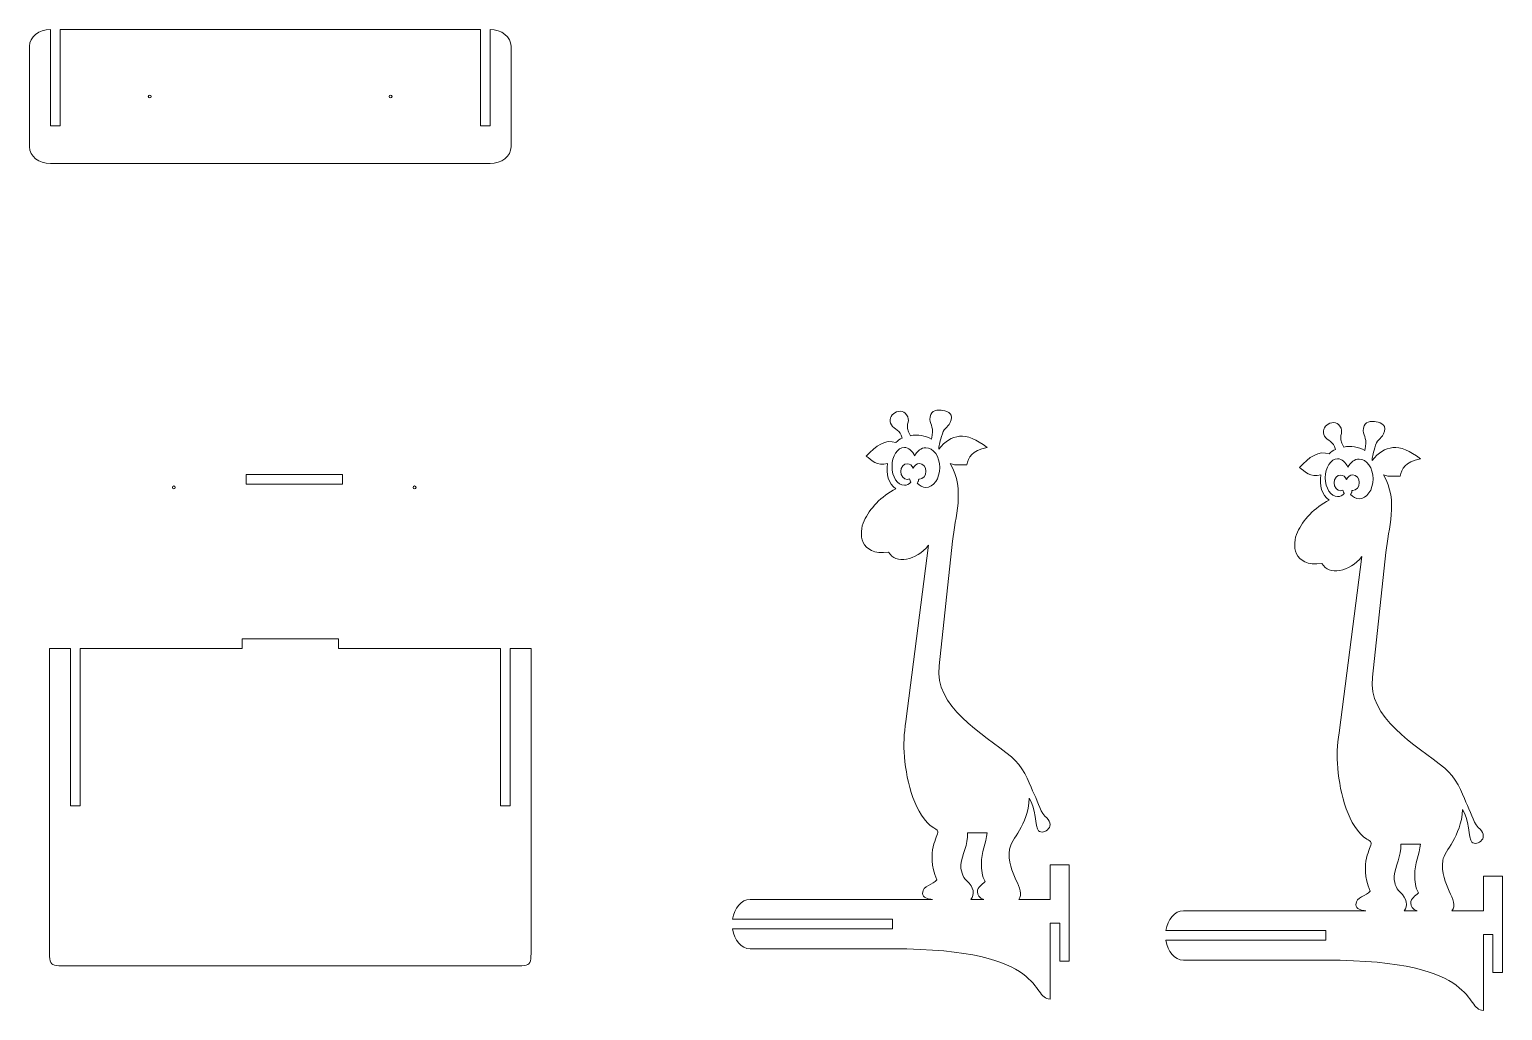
# Model space of a CAD drawing. Header units: millimetres. Extents: x -714 to 815, y -718 to 300.
import ezdxf

# ---------------------------------------------------------------- set-up
doc = ezdxf.new("R2010")
doc.units = ezdxf.units.MM
doc.header["$MEASUREMENT"] = 0
doc.layers.add('layer 1', color=7, linetype='Continuous')

msp = doc.modelspace()

# ---------------------------------------------------------------- linework, layer by layer
at = {"layer": 'layer 1', "color": 250, "lineweight": 9}
for points, knots in [([(-682.3095, 300.127), (-682.3095, 300.127), (-245.9147, 300.127), (-245.9147, 300.127), (-245.9147, 300.127), (-245.9147, 300.127), (-245.9147, 200.2702), (-245.9147, 200.2702), (-245.9147, 200.2702), (-245.9147, 200.2702), (-235.9147, 200.2702), (-235.9147, 200.2702), (-235.9147, 200.2702), (-235.9147, 200.2702), (-235.9147, 300.127), (-235.9147, 300.127), (-235.9147, 300.127), (-223.9233, 300.127), (-214.1121, 292.332), (-214.1121, 282.8047), (-214.1121, 282.8047), (-214.1121, 282.8047), (-214.1121, 178.2192), (-214.1121, 178.2192), (-214.1121, 178.2192), (-214.1121, 168.692), (-223.9233, 160.897), (-235.9147, 160.897), (-235.9147, 160.897), (-235.9147, 160.897), (-692.3095, 160.897), (-692.3095, 160.897), (-692.3095, 160.897), (-704.301, 160.897), (-714.1121, 168.692), (-714.1121, 178.2192), (-714.1121, 178.2192), (-714.1121, 178.2192), (-714.1121, 282.8047), (-714.1121, 282.8047), (-714.1121, 282.8047), (-714.1121, 292.332), (-704.301, 300.127), (-692.3095, 300.127), (-692.3095, 300.127), (-692.3095, 300.127), (-692.3095, 200.2702), (-692.3095, 200.2702), (-692.3095, 200.2702), (-692.3095, 200.2702), (-682.3095, 200.2702), (-682.3095, 200.2702), (-682.3095, 200.2702), (-682.3095, 200.2702), (-682.3095, 300.127), (-682.3095, 300.127)], [0, 0, 0, 0, 0.066666667, 0.066666667, 0.066666667, 0.066666667, 0.133333333, 0.133333333, 0.133333333, 0.133333333, 0.2, 0.2, 0.2, 0.2, 0.266666667, 0.266666667, 0.266666667, 0.266666667, 0.333333333, 0.333333333, 0.333333333, 0.333333333, 0.4, 0.4, 0.4, 0.4, 0.466666667, 0.466666667, 0.466666667, 0.466666667, 0.533333333, 0.533333333, 0.533333333, 0.533333333, 0.6, 0.6, 0.6, 0.6, 0.666666667, 0.666666667, 0.666666667, 0.666666667, 0.733333333, 0.733333333, 0.733333333, 0.733333333, 0.8, 0.8, 0.8, 0.8, 0.866666667, 0.866666667, 0.866666667, 0.866666667, 1, 1, 1, 1]), ([(-589.2084, 229.013), (-590.0367, 229.013), (-590.7084, 229.6847), (-590.7084, 230.513), (-590.7084, 230.513), (-590.7084, 231.3413), (-590.0367, 232.013), (-589.2084, 232.013), (-589.2084, 232.013), (-588.3802, 232.013), (-587.7084, 231.3413), (-587.7084, 230.513), (-587.7084, 230.513), (-587.7084, 229.6847), (-588.3802, 229.013), (-589.2084, 229.013)], [0, 0, 0, 0, 0.2, 0.2, 0.2, 0.2, 0.4, 0.4, 0.4, 0.4, 0.6, 0.6, 0.6, 0.6, 1, 1, 1, 1]), ([(-339.2084, 229.013), (-340.0367, 229.013), (-340.7084, 229.6847), (-340.7084, 230.513), (-340.7084, 230.513), (-340.7084, 231.3413), (-340.0367, 232.013), (-339.2084, 232.013), (-339.2084, 232.013), (-338.3802, 232.013), (-337.7084, 231.3413), (-337.7084, 230.513), (-337.7084, 230.513), (-337.7084, 229.6847), (-338.3802, 229.013), (-339.2084, 229.013)], [0, 0, 0, 0, 0.2, 0.2, 0.2, 0.2, 0.4, 0.4, 0.4, 0.4, 0.6, 0.6, 0.6, 0.6, 1, 1, 1, 1]), ([(-489.2138, -161.897), (-489.2138, -161.897), (-389.2138, -161.897), (-389.2138, -161.897), (-389.2138, -161.897), (-389.2138, -161.897), (-389.2138, -171.897), (-389.2138, -171.897), (-389.2138, -171.897), (-389.2138, -171.897), (-489.2138, -171.897), (-489.2138, -171.897), (-489.2138, -171.897), (-489.2138, -171.897), (-489.2138, -161.897), (-489.2138, -161.897)], [0, 0, 0, 0, 0.2, 0.2, 0.2, 0.2, 0.4, 0.4, 0.4, 0.4, 0.6, 0.6, 0.6, 0.6, 1, 1, 1, 1]), ([(-564.2621, -176.6408), (-565.0904, -176.6408), (-565.7621, -175.9691), (-565.7621, -175.1408), (-565.7621, -175.1408), (-565.7621, -174.3125), (-565.0904, -173.6408), (-564.2621, -173.6408), (-564.2621, -173.6408), (-563.4339, -173.6408), (-562.7621, -174.3125), (-562.7621, -175.1408), (-562.7621, -175.1408), (-562.7621, -175.9691), (-563.4339, -176.6408), (-564.2621, -176.6408)], [0, 0, 0, 0, 0.2, 0.2, 0.2, 0.2, 0.4, 0.4, 0.4, 0.4, 0.6, 0.6, 0.6, 0.6, 1, 1, 1, 1]), ([(-314.2621, -176.6408), (-315.0904, -176.6408), (-315.7621, -175.9691), (-315.7621, -175.1408), (-315.7621, -175.1408), (-315.7621, -174.3125), (-315.0904, -173.6408), (-314.2621, -173.6408), (-314.2621, -173.6408), (-313.4339, -173.6408), (-312.7621, -174.3125), (-312.7621, -175.1408), (-312.7621, -175.1408), (-312.7621, -175.9691), (-313.4339, -176.6408), (-314.2621, -176.6408)], [0, 0, 0, 0, 0.2, 0.2, 0.2, 0.2, 0.4, 0.4, 0.4, 0.4, 0.6, 0.6, 0.6, 0.6, 1, 1, 1, 1]), ([(-693.2419, -342.2174), (-693.2419, -342.2174), (-671.4311, -342.2174), (-671.4311, -342.2174), (-671.4311, -342.2174), (-671.4311, -342.2174), (-671.4311, -505.6203), (-671.4311, -505.6203), (-671.4311, -505.6203), (-671.4311, -505.6203), (-661.4311, -505.6203), (-661.4311, -505.6203), (-661.4311, -505.6203), (-661.4311, -505.6203), (-661.4311, -342.2174), (-661.4311, -342.2174), (-661.4311, -342.2174), (-661.4311, -342.2174), (-493.3349, -342.2174), (-493.3349, -342.2174), (-493.3349, -342.2174), (-493.3349, -342.2174), (-493.3349, -332.2213), (-493.3349, -332.2213), (-493.3349, -332.2213), (-493.3349, -332.2213), (-493.2685, -332.2213), (-493.2685, -332.2213), (-493.2685, -332.2213), (-493.2685, -332.2213), (-393.3481, -332.2213), (-393.3481, -332.2213), (-393.3481, -332.2213), (-393.3481, -332.2213), (-393.2817, -332.2213), (-393.2817, -332.2213), (-393.2817, -332.2213), (-393.2817, -332.2213), (-393.2817, -342.2174), (-393.2817, -342.2174), (-393.2817, -342.2174), (-393.2817, -342.2174), (-225.0363, -342.2174), (-225.0363, -342.2174), (-225.0363, -342.2174), (-225.0363, -342.2174), (-225.0363, -505.6347), (-225.0363, -505.6347), (-225.0363, -505.6347), (-225.0363, -505.6347), (-215.0363, -505.6347), (-215.0363, -505.6347), (-215.0363, -505.6347), (-215.0363, -505.6347), (-215.0363, -342.2174), (-215.0363, -342.2174), (-215.0363, -342.2174), (-215.0363, -342.2174), (-193.3747, -342.2174), (-193.3747, -342.2174), (-193.3747, -342.2174), (-193.3747, -342.2174), (-193.3083, -342.2174), (-193.3083, -342.2174), (-193.3083, -342.2174), (-193.3083, -342.2174), (-193.3747, -343.7511), (-193.3747, -343.7511), (-193.3747, -343.7511), (-193.3747, -343.7511), (-193.3747, -646.1953), (-193.3747, -646.1953), (-193.3747, -646.1953), (-193.3747, -674.3377), (-190.7211, -671.7703), (-218.9563, -671.7703), (-218.9563, -671.7703), (-293.6882, -671.7703), (-368.4216, -671.7652), (-443.1553, -671.7601), (-443.1553, -671.7601), (-443.1553, -671.7601), (-443.4614, -671.7601), (-443.4614, -671.7601), (-443.4614, -671.7601), (-518.1951, -671.7651), (-592.9284, -671.7703), (-667.6603, -671.7703), (-667.6603, -671.7703), (-695.8955, -671.7703), (-693.2419, -674.3377), (-693.2419, -646.1953), (-693.2419, -646.1953), (-693.2419, -646.1953), (-693.2419, -343.7511), (-693.2419, -343.7511), (-693.2419, -343.7511), (-693.2419, -343.7511), (-693.3083, -342.2174), (-693.3083, -342.2174), (-693.3083, -342.2174), (-693.3083, -342.2174), (-693.2419, -342.2174), (-693.2419, -342.2174)], [0, 0, 0, 0, 0.037037037, 0.037037037, 0.037037037, 0.037037037, 0.074074074, 0.074074074, 0.074074074, 0.074074074, 0.111111111, 0.111111111, 0.111111111, 0.111111111, 0.148148148, 0.148148148, 0.148148148, 0.148148148, 0.185185185, 0.185185185, 0.185185185, 0.185185185, 0.222222222, 0.222222222, 0.222222222, 0.222222222, 0.259259259, 0.259259259, 0.259259259, 0.259259259, 0.296296296, 0.296296296, 0.296296296, 0.296296296, 0.333333333, 0.333333333, 0.333333333, 0.333333333, 0.37037037, 0.37037037, 0.37037037, 0.37037037, 0.407407407, 0.407407407, 0.407407407, 0.407407407, 0.444444444, 0.444444444, 0.444444444, 0.444444444, 0.481481481, 0.481481481, 0.481481481, 0.481481481, 0.518518519, 0.518518519, 0.518518519, 0.518518519, 0.555555556, 0.555555556, 0.555555556, 0.555555556, 0.592592593, 0.592592593, 0.592592593, 0.592592593, 0.62962963, 0.62962963, 0.62962963, 0.62962963, 0.666666667, 0.666666667, 0.666666667, 0.666666667, 0.703703704, 0.703703704, 0.703703704, 0.703703704, 0.740740741, 0.740740741, 0.740740741, 0.740740741, 0.777777778, 0.777777778, 0.777777778, 0.777777778, 0.814814815, 0.814814815, 0.814814815, 0.814814815, 0.851851852, 0.851851852, 0.851851852, 0.851851852, 0.888888889, 0.888888889, 0.888888889, 0.888888889, 0.925925926, 0.925925926, 0.925925926, 0.925925926, 1, 1, 1, 1])]:
    msp.add_open_spline(points, degree=3, knots=knots, dxfattribs=at)
at = {"layer": 'layer 1', "color": 30, "lineweight": 9}
for points, knots in [([(33.9972, -602.8668), (33.9972, -602.8668), (75.1169, -602.8668), (75.1169, -602.8668), (75.1169, -602.8668), (75.1169, -602.8668), (182.6642, -602.8668), (182.6642, -602.8668), (182.6642, -602.8668), (182.6642, -602.8668), (223.5884, -602.8668), (223.5884, -602.8668), (223.5884, -602.8668), (218.7595, -602.6554), (213.2575, -601.009), (213.2297, -596.6324), (213.2297, -596.6324), (212.947, -587.7525), (224.3688, -588.0969), (227.8635, -582.3418), (227.8635, -582.3418), (215.919, -553.1782), (229.7353, -537.0588), (228.8518, -532.5208), (228.8518, -532.5208), (228.4232, -530.3195), (225.9179, -529.4785), (224.6729, -528.6424), (224.6729, -528.6424), (205.1458, -515.5279), (196.6705, -481.9053), (194.3376, -454.6666), (194.3376, -454.6666), (193.228, -442.075), (193.7248, -430.5064), (195.827, -418.2072), (195.827, -418.2072), (195.827, -418.2072), (219.2402, -235.1978), (219.2402, -235.1978), (219.2402, -235.1978), (206.7824, -251.4853), (184.6865, -254.9238), (177.9227, -242.446), (177.9227, -242.446), (147.3803, -246.1914), (146.5976, -222.4171), (152.4156, -209.9102), (152.4156, -209.9102), (158.2335, -197.4038), (169.9709, -184.2761), (185.5371, -176.4968), (185.5371, -176.4968), (177.2457, -171.0088), (175.2333, -161.4328), (176.8708, -150.3956), (176.8708, -150.3956), (166.0906, -153.6155), (159.5234, -146.664), (154.5555, -142.6189), (154.5555, -142.6189), (164.449, -131.9541), (174.7059, -124.704), (185.5444, -128.7142), (185.5444, -128.7142), (187.3389, -126.2292), (189.5293, -124.8588), (191.899, -124.0633), (191.899, -124.0633), (190.0016, -115.2065), (183.7695, -115.0007), (180.7309, -110.321), (180.7309, -110.321), (177.6927, -105.6413), (180.1231, -100.0268), (184.3887, -97.6387), (184.3887, -97.6387), (188.9292, -95.0969), (195.2012, -95.573), (197.707, -102.0559), (197.707, -102.0559), (200.438, -107.7287), (193.8961, -109.4692), (200.4903, -121.5246), (200.4903, -121.5246), (208.256, -120.0718), (215.7806, -121.3576), (222.3944, -125.1193), (222.3944, -125.1193), (225.454, -112.3214), (221.2493, -111.4392), (220.6763, -104.5987), (220.6763, -104.5987), (220.4917, -96.6045), (226.4784, -94.3522), (232.3414, -94.9918), (232.3414, -94.9918), (237.0415, -95.5049), (245.2023, -97.3122), (242.851, -105.2119), (242.851, -105.2119), (240.4993, -113.1114), (235.8317, -112.6407), (233.6639, -119.5759), (233.6639, -119.5759), (231.1113, -127.7398), (230.3241, -130.0104), (230.018, -135.3895), (230.018, -135.3895), (242.972, -119.6788), (257.8153, -116.319), (280.0698, -133.5919), (280.0698, -133.5919), (263.9338, -137.5046), (260.7943, -143.7398), (259.1125, -151.8653), (259.1125, -151.8653), (253.3495, -151.3792), (248.3161, -152.9366), (241.8231, -150.4054), (241.8231, -150.4054), (257.8665, -178.1672), (246.607, -205.8585), (244.2815, -231.0561), (244.2815, -231.0561), (244.2815, -231.0561), (230.426, -360.4601), (230.426, -360.4601), (230.426, -360.4601), (224.622, -402.3937), (275.2113, -430.2406), (305.43, -454.9641), (305.43, -454.9641), (316.3814, -463.7668), (323.9011, -480.4028), (327.2578, -490.1478), (327.2578, -490.1478), (332.3482, -499.2413), (334.1754, -509.7289), (340.0604, -516.3405), (340.0604, -516.3405), (346.1391, -520.6326), (346.5413, -526.2698), (343.9491, -529.3574), (343.9491, -529.3574), (340.9064, -532.9813), (336.4911, -534.2717), (333.4187, -531.4829), (333.4187, -531.4829), (330.3187, -528.6685), (330.2805, -505.879), (323.9168, -497.7624), (323.9168, -497.7624), (322.2349, -526.8621), (305.3706, -539.5391), (303.3941, -550.601), (303.3941, -550.601), (299.9469, -576.393), (321.6156, -592.4014), (312.9124, -602.8619), (312.9124, -602.8619), (312.9124, -602.8619), (312.9124, -602.8587), (312.9124, -602.8587), (312.9124, -602.8587), (312.9124, -602.8587), (345.5067, -602.8668), (345.5067, -602.8668), (345.5067, -602.8668), (345.5067, -602.8668), (345.5067, -567.0827), (345.5067, -567.0827), (345.5067, -567.0827), (345.5067, -567.0827), (365.4035, -567.0827), (365.4035, -567.0827), (365.4035, -567.0827), (365.4035, -567.0827), (365.4035, -666.9395), (365.4035, -666.9395), (365.4035, -666.9395), (365.4035, -666.9395), (355.4998, -666.9395), (355.4998, -666.9395), (355.4998, -666.9395), (355.4998, -666.9395), (355.4998, -627.6032), (355.4998, -627.6032), (355.4998, -627.6032), (355.4998, -627.6032), (345.4998, -627.6032), (345.4998, -627.6032), (345.4998, -627.6032), (345.4998, -627.6032), (345.4998, -706.309), (345.4998, -706.309), (345.4998, -706.309), (324.9115, -706.3773), (345.4998, -654.0388), (182.0427, -654.0388), (182.0427, -654.0388), (182.0427, -654.0388), (33.9972, -654.0388), (33.9972, -654.0388), (33.9972, -654.0388), (25.0765, -654.0388), (17.5816, -645.1529), (15.8916, -633.4529), (15.8916, -633.4529), (15.8916, -633.4529), (182.0427, -633.4529), (182.0427, -633.4529), (182.0427, -633.4529), (182.0427, -633.4529), (182.0427, -623.4529), (182.0427, -623.4529), (182.0427, -623.4529), (182.0427, -623.4529), (15.8915, -623.4529), (15.8915, -623.4529), (15.8915, -623.4529), (17.5813, -611.7527), (25.0762, -602.8668), (33.9972, -602.8668)], [0, 0, 0, 0, 0.01754386, 0.01754386, 0.01754386, 0.01754386, 0.035087719, 0.035087719, 0.035087719, 0.035087719, 0.052631579, 0.052631579, 0.052631579, 0.052631579, 0.070175439, 0.070175439, 0.070175439, 0.070175439, 0.087719298, 0.087719298, 0.087719298, 0.087719298, 0.105263158, 0.105263158, 0.105263158, 0.105263158, 0.122807018, 0.122807018, 0.122807018, 0.122807018, 0.140350877, 0.140350877, 0.140350877, 0.140350877, 0.157894737, 0.157894737, 0.157894737, 0.157894737, 0.175438596, 0.175438596, 0.175438596, 0.175438596, 0.192982456, 0.192982456, 0.192982456, 0.192982456, 0.210526316, 0.210526316, 0.210526316, 0.210526316, 0.228070175, 0.228070175, 0.228070175, 0.228070175, 0.245614035, 0.245614035, 0.245614035, 0.245614035, 0.263157895, 0.263157895, 0.263157895, 0.263157895, 0.280701754, 0.280701754, 0.280701754, 0.280701754, 0.298245614, 0.298245614, 0.298245614, 0.298245614, 0.315789474, 0.315789474, 0.315789474, 0.315789474, 0.333333333, 0.333333333, 0.333333333, 0.333333333, 0.350877193, 0.350877193, 0.350877193, 0.350877193, 0.368421053, 0.368421053, 0.368421053, 0.368421053, 0.385964912, 0.385964912, 0.385964912, 0.385964912, 0.403508772, 0.403508772, 0.403508772, 0.403508772, 0.421052632, 0.421052632, 0.421052632, 0.421052632, 0.438596491, 0.438596491, 0.438596491, 0.438596491, 0.456140351, 0.456140351, 0.456140351, 0.456140351, 0.473684211, 0.473684211, 0.473684211, 0.473684211, 0.49122807, 0.49122807, 0.49122807, 0.49122807, 0.50877193, 0.50877193, 0.50877193, 0.50877193, 0.526315789, 0.526315789, 0.526315789, 0.526315789, 0.543859649, 0.543859649, 0.543859649, 0.543859649, 0.561403509, 0.561403509, 0.561403509, 0.561403509, 0.578947368, 0.578947368, 0.578947368, 0.578947368, 0.596491228, 0.596491228, 0.596491228, 0.596491228, 0.614035088, 0.614035088, 0.614035088, 0.614035088, 0.631578947, 0.631578947, 0.631578947, 0.631578947, 0.649122807, 0.649122807, 0.649122807, 0.649122807, 0.666666667, 0.666666667, 0.666666667, 0.666666667, 0.684210526, 0.684210526, 0.684210526, 0.684210526, 0.701754386, 0.701754386, 0.701754386, 0.701754386, 0.719298246, 0.719298246, 0.719298246, 0.719298246, 0.736842105, 0.736842105, 0.736842105, 0.736842105, 0.754385965, 0.754385965, 0.754385965, 0.754385965, 0.771929825, 0.771929825, 0.771929825, 0.771929825, 0.789473684, 0.789473684, 0.789473684, 0.789473684, 0.807017544, 0.807017544, 0.807017544, 0.807017544, 0.824561404, 0.824561404, 0.824561404, 0.824561404, 0.842105263, 0.842105263, 0.842105263, 0.842105263, 0.859649123, 0.859649123, 0.859649123, 0.859649123, 0.877192982, 0.877192982, 0.877192982, 0.877192982, 0.894736842, 0.894736842, 0.894736842, 0.894736842, 0.912280702, 0.912280702, 0.912280702, 0.912280702, 0.929824561, 0.929824561, 0.929824561, 0.929824561, 0.947368421, 0.947368421, 0.947368421, 0.947368421, 0.964912281, 0.964912281, 0.964912281, 0.964912281, 1, 1, 1, 1]), ([(483.8715, -614.6333), (483.8715, -614.6333), (524.9912, -614.6333), (524.9912, -614.6333), (524.9912, -614.6333), (524.9912, -614.6333), (632.5385, -614.6333), (632.5385, -614.6333), (632.5385, -614.6333), (632.5385, -614.6333), (673.4627, -614.6333), (673.4627, -614.6333), (673.4627, -614.6333), (668.6338, -614.4219), (663.1318, -612.7755), (663.104, -608.3989), (663.104, -608.3989), (662.8213, -599.519), (674.2431, -599.8634), (677.7378, -594.1083), (677.7378, -594.1083), (665.7933, -564.9447), (679.6096, -548.8253), (678.7261, -544.2873), (678.7261, -544.2873), (678.2975, -542.086), (675.7922, -541.245), (674.5472, -540.4089), (674.5472, -540.4089), (655.0201, -527.2944), (646.5448, -493.6718), (644.2119, -466.4331), (644.2119, -466.4331), (643.1023, -453.8415), (643.5991, -442.2729), (645.7013, -429.9737), (645.7013, -429.9737), (645.7013, -429.9737), (669.1145, -246.9643), (669.1145, -246.9643), (669.1145, -246.9643), (656.6567, -263.2518), (634.5608, -266.6903), (627.797, -254.2125), (627.797, -254.2125), (597.2546, -257.9579), (596.4719, -234.1836), (602.2899, -221.6767), (602.2899, -221.6767), (608.1078, -209.1703), (619.8452, -196.0426), (635.4114, -188.2633), (635.4114, -188.2633), (627.12, -182.7753), (625.1076, -173.1993), (626.7451, -162.1621), (626.7451, -162.1621), (615.9649, -165.382), (609.3977, -158.4305), (604.4298, -154.3854), (604.4298, -154.3854), (614.3233, -143.7206), (624.5802, -136.4705), (635.4187, -140.4807), (635.4187, -140.4807), (637.2132, -137.9957), (639.4036, -136.6253), (641.7733, -135.8298), (641.7733, -135.8298), (639.8759, -126.973), (633.6438, -126.7672), (630.6052, -122.0875), (630.6052, -122.0875), (627.567, -117.4078), (629.9974, -111.7933), (634.263, -109.4052), (634.263, -109.4052), (638.8035, -106.8634), (645.0755, -107.3395), (647.5813, -113.8224), (647.5813, -113.8224), (650.3123, -119.4952), (643.7704, -121.2357), (650.3646, -133.2911), (650.3646, -133.2911), (658.1303, -131.8383), (665.6549, -133.1241), (672.2687, -136.8858), (672.2687, -136.8858), (675.3283, -124.0879), (671.1236, -123.2057), (670.5506, -116.3652), (670.5506, -116.3652), (670.366, -108.371), (676.3527, -106.1187), (682.2157, -106.7583), (682.2157, -106.7583), (686.9158, -107.2714), (695.0766, -109.0787), (692.7253, -116.9784), (692.7253, -116.9784), (690.3736, -124.8779), (685.706, -124.4072), (683.5382, -131.3424), (683.5382, -131.3424), (680.9856, -139.5063), (680.1984, -141.7769), (679.8923, -147.156), (679.8923, -147.156), (692.8463, -131.4453), (707.6896, -128.0855), (729.9441, -145.3584), (729.9441, -145.3584), (713.8081, -149.2711), (710.6686, -155.5063), (708.9868, -163.6318), (708.9868, -163.6318), (703.2238, -163.1457), (698.1904, -164.7031), (691.6974, -162.1719), (691.6974, -162.1719), (707.7408, -189.9337), (696.4813, -217.625), (694.1558, -242.8226), (694.1558, -242.8226), (694.1558, -242.8226), (680.3003, -372.2266), (680.3003, -372.2266), (680.3003, -372.2266), (674.4963, -414.1602), (725.0856, -442.0071), (755.3043, -466.7306), (755.3043, -466.7306), (766.2557, -475.5333), (773.7754, -492.1693), (777.1321, -501.9143), (777.1321, -501.9143), (782.2225, -511.0078), (784.0497, -521.4954), (789.9347, -528.107), (789.9347, -528.107), (796.0134, -532.3991), (796.4156, -538.0363), (793.8234, -541.1239), (793.8234, -541.1239), (790.7807, -544.7478), (786.3654, -546.0382), (783.293, -543.2494), (783.293, -543.2494), (780.193, -540.435), (780.1548, -517.6455), (773.7911, -509.5289), (773.7911, -509.5289), (772.1092, -538.6286), (755.2449, -551.3056), (753.2684, -562.3675), (753.2684, -562.3675), (749.8212, -588.1595), (771.4899, -604.1679), (762.7867, -614.6284), (762.7867, -614.6284), (762.7867, -614.6284), (762.7867, -614.6252), (762.7867, -614.6252), (762.7867, -614.6252), (762.7867, -614.6252), (795.381, -614.6333), (795.381, -614.6333), (795.381, -614.6333), (795.381, -614.6333), (795.381, -578.8492), (795.381, -578.8492), (795.381, -578.8492), (795.381, -578.8492), (815.2778, -578.8492), (815.2778, -578.8492), (815.2778, -578.8492), (815.2778, -578.8492), (815.2778, -678.706), (815.2778, -678.706), (815.2778, -678.706), (815.2778, -678.706), (805.3741, -678.706), (805.3741, -678.706), (805.3741, -678.706), (805.3741, -678.706), (805.3741, -639.3697), (805.3741, -639.3697), (805.3741, -639.3697), (805.3741, -639.3697), (795.3741, -639.3697), (795.3741, -639.3697), (795.3741, -639.3697), (795.3741, -639.3697), (795.3741, -718.0755), (795.3741, -718.0755), (795.3741, -718.0755), (774.7858, -718.1438), (795.3741, -665.8053), (631.917, -665.8053), (631.917, -665.8053), (631.917, -665.8053), (483.8715, -665.8053), (483.8715, -665.8053), (483.8715, -665.8053), (474.9508, -665.8053), (467.4559, -656.9194), (465.7659, -645.2194), (465.7659, -645.2194), (465.7659, -645.2194), (631.917, -645.2194), (631.917, -645.2194), (631.917, -645.2194), (631.917, -645.2194), (631.917, -635.2194), (631.917, -635.2194), (631.917, -635.2194), (631.917, -635.2194), (465.7658, -635.2194), (465.7658, -635.2194), (465.7658, -635.2194), (467.4556, -623.5192), (474.9505, -614.6333), (483.8715, -614.6333)], [0, 0, 0, 0, 0.01754386, 0.01754386, 0.01754386, 0.01754386, 0.035087719, 0.035087719, 0.035087719, 0.035087719, 0.052631579, 0.052631579, 0.052631579, 0.052631579, 0.070175439, 0.070175439, 0.070175439, 0.070175439, 0.087719298, 0.087719298, 0.087719298, 0.087719298, 0.105263158, 0.105263158, 0.105263158, 0.105263158, 0.122807018, 0.122807018, 0.122807018, 0.122807018, 0.140350877, 0.140350877, 0.140350877, 0.140350877, 0.157894737, 0.157894737, 0.157894737, 0.157894737, 0.175438596, 0.175438596, 0.175438596, 0.175438596, 0.192982456, 0.192982456, 0.192982456, 0.192982456, 0.210526316, 0.210526316, 0.210526316, 0.210526316, 0.228070175, 0.228070175, 0.228070175, 0.228070175, 0.245614035, 0.245614035, 0.245614035, 0.245614035, 0.263157895, 0.263157895, 0.263157895, 0.263157895, 0.280701754, 0.280701754, 0.280701754, 0.280701754, 0.298245614, 0.298245614, 0.298245614, 0.298245614, 0.315789474, 0.315789474, 0.315789474, 0.315789474, 0.333333333, 0.333333333, 0.333333333, 0.333333333, 0.350877193, 0.350877193, 0.350877193, 0.350877193, 0.368421053, 0.368421053, 0.368421053, 0.368421053, 0.385964912, 0.385964912, 0.385964912, 0.385964912, 0.403508772, 0.403508772, 0.403508772, 0.403508772, 0.421052632, 0.421052632, 0.421052632, 0.421052632, 0.438596491, 0.438596491, 0.438596491, 0.438596491, 0.456140351, 0.456140351, 0.456140351, 0.456140351, 0.473684211, 0.473684211, 0.473684211, 0.473684211, 0.49122807, 0.49122807, 0.49122807, 0.49122807, 0.50877193, 0.50877193, 0.50877193, 0.50877193, 0.526315789, 0.526315789, 0.526315789, 0.526315789, 0.543859649, 0.543859649, 0.543859649, 0.543859649, 0.561403509, 0.561403509, 0.561403509, 0.561403509, 0.578947368, 0.578947368, 0.578947368, 0.578947368, 0.596491228, 0.596491228, 0.596491228, 0.596491228, 0.614035088, 0.614035088, 0.614035088, 0.614035088, 0.631578947, 0.631578947, 0.631578947, 0.631578947, 0.649122807, 0.649122807, 0.649122807, 0.649122807, 0.666666667, 0.666666667, 0.666666667, 0.666666667, 0.684210526, 0.684210526, 0.684210526, 0.684210526, 0.701754386, 0.701754386, 0.701754386, 0.701754386, 0.719298246, 0.719298246, 0.719298246, 0.719298246, 0.736842105, 0.736842105, 0.736842105, 0.736842105, 0.754385965, 0.754385965, 0.754385965, 0.754385965, 0.771929825, 0.771929825, 0.771929825, 0.771929825, 0.789473684, 0.789473684, 0.789473684, 0.789473684, 0.807017544, 0.807017544, 0.807017544, 0.807017544, 0.824561404, 0.824561404, 0.824561404, 0.824561404, 0.842105263, 0.842105263, 0.842105263, 0.842105263, 0.859649123, 0.859649123, 0.859649123, 0.859649123, 0.877192982, 0.877192982, 0.877192982, 0.877192982, 0.894736842, 0.894736842, 0.894736842, 0.894736842, 0.912280702, 0.912280702, 0.912280702, 0.912280702, 0.929824561, 0.929824561, 0.929824561, 0.929824561, 0.947368421, 0.947368421, 0.947368421, 0.947368421, 0.964912281, 0.964912281, 0.964912281, 0.964912281, 1, 1, 1, 1]), ([(216.5552, -133.9856), (211.7539, -133.9856), (207.5029, -137.3462), (204.8846, -142.5138), (204.8846, -142.5138), (202.5897, -137.231), (198.6673, -133.7522), (194.2131, -133.7522), (194.2131, -133.7522), (187.1402, -133.7522), (181.4084, -142.5287), (181.4084, -153.351), (181.4084, -153.351), (181.4084, -164.1771), (187.1402, -172.9537), (194.2131, -172.9537), (194.2131, -172.9537), (196.7372, -172.9537), (199.0914, -171.8322), (201.0707, -169.9043), (201.0707, -169.9043), (200.8896, -169.5281), (200.7252, -169.1623), (200.5776, -168.8275), (200.5776, -168.8275), (200.5776, -168.8275), (200.5684, -168.8153), (200.5684, -168.8153), (200.5684, -168.8153), (200.5684, -168.8153), (200.3827, -168.397), (200.3827, -168.397), (200.3827, -168.397), (200.3827, -168.397), (200.3827, -168.3944), (200.3827, -168.3944), (200.3827, -168.3944), (200.3827, -168.3944), (200.3725, -168.3695), (200.3725, -168.3695), (200.3725, -168.3695), (200.3725, -168.3695), (200.368, -168.3609), (200.368, -168.3609), (200.368, -168.3609), (200.368, -168.3609), (200.3348, -168.2841), (200.3348, -168.2841), (200.3348, -168.2841), (200.3348, -168.2841), (200.2843, -168.1794), (200.2843, -168.1794), (200.2843, -168.1794), (200.2843, -168.1794), (200.2758, -168.1488), (200.2758, -168.1488), (200.2758, -168.1488), (200.2758, -168.1488), (200.2717, -168.1471), (200.2717, -168.1471), (200.2717, -168.1471), (200.2717, -168.1471), (200.2534, -168.1101), (200.2534, -168.1101), (200.2534, -168.1101), (200.2534, -168.1101), (200.2359, -168.0742), (200.2359, -168.0742), (200.2359, -168.0742), (200.2359, -168.0742), (200.2341, -168.0742), (200.2341, -168.0742), (200.2341, -168.0742), (200.2341, -168.0742), (200.2243, -168.0498), (200.2243, -168.0498), (200.2243, -168.0498), (200.2243, -168.0498), (200.2123, -168.0218), (200.2123, -168.0218), (200.2123, -168.0218), (200.2123, -168.0218), (200.1994, -168.001), (200.1994, -168.001), (200.1994, -168.001), (200.1994, -168.001), (200.1994, -168.001), (200.1994, -168.001), (200.1994, -168.001), (200.1994, -168.001), (200.1863, -167.976), (200.1863, -167.976), (200.1863, -167.976), (200.1863, -167.976), (200.173, -167.9507), (200.173, -167.9507), (200.173, -167.9507), (200.173, -167.9507), (200.1611, -167.9303), (200.1611, -167.9303), (200.1611, -167.9303), (200.0662, -167.7371), (199.8527, -167.1615), (199.5867, -166.4121), (199.5867, -166.4121), (198.8783, -166.7133), (198.1102, -166.8797), (197.315, -166.8797), (197.315, -166.8797), (193.5558, -166.8797), (190.5049, -163.2204), (190.5049, -158.7082), (190.5049, -158.7082), (190.5049, -154.1972), (193.5558, -150.5387), (197.315, -150.5387), (197.315, -150.5387), (200.0834, -150.5387), (202.4656, -152.5191), (203.5325, -155.3625), (203.5325, -155.3625), (204.5533, -152.3914), (206.9872, -150.3029), (209.8289, -150.3029), (209.8289, -150.3029), (213.5945, -150.3029), (216.6467, -153.963), (216.6467, -158.4726), (216.6467, -158.4726), (216.6467, -162.9853), (213.5945, -166.6418), (209.8289, -166.6418), (209.8289, -166.6418), (209.5958, -166.6418), (209.3612, -166.6267), (209.1298, -166.5979), (209.1298, -166.5979), (209.0957, -166.8936), (209.07, -167.0854), (209.07, -167.1108), (209.07, -167.1108), (209.07, -167.1108), (209.07, -167.2054), (209.07, -167.2054), (209.07, -167.2054), (209.07, -167.2054), (209.0664, -167.2076), (209.0664, -167.2076), (209.0664, -167.2076), (209.0664, -167.2076), (209.0653, -167.2971), (209.0653, -167.2971), (209.0653, -167.2971), (209.0653, -167.2971), (209.0641, -167.3143), (209.0641, -167.3143), (209.0641, -167.3143), (209.0641, -167.3143), (209.0572, -167.3993), (209.0572, -167.3993), (209.0572, -167.3993), (209.0572, -167.3993), (209.0546, -167.4195), (209.0546, -167.4195), (209.0546, -167.4195), (209.0546, -167.4195), (209.0457, -167.5016), (209.0457, -167.5016), (209.0457, -167.5016), (209.0457, -167.5016), (209.0398, -167.5318), (209.0398, -167.5318), (209.0398, -167.5318), (209.0285, -167.6045), (209.0205, -167.6805), (209.0025, -167.7582), (209.0025, -167.7582), (209.0025, -167.7582), (209.0011, -167.7673), (209.0011, -167.7673), (209.0011, -167.7673), (209.0011, -167.7673), (208.9771, -167.8628), (208.9771, -167.8628), (208.9771, -167.8628), (208.9771, -167.8628), (208.9771, -167.8737), (208.9771, -167.8737), (208.9771, -167.8737), (208.9771, -167.8737), (208.9771, -167.8746), (208.9771, -167.8746), (208.9771, -167.8746), (208.9771, -167.8746), (208.965, -167.9303), (208.965, -167.9303), (208.965, -167.9303), (208.965, -167.9303), (208.9226, -168.0958), (208.9226, -168.0958), (208.9226, -168.0958), (208.9226, -168.0958), (208.917, -168.1136), (208.917, -168.1136), (208.917, -168.1136), (208.917, -168.1136), (208.906, -168.1515), (208.906, -168.1515), (208.906, -168.1515), (208.906, -168.1515), (208.8824, -168.2337), (208.8824, -168.2337), (208.8824, -168.2337), (208.8824, -168.2337), (208.873, -168.2679), (208.873, -168.2679), (208.873, -168.2679), (208.873, -168.2679), (208.8448, -168.3528), (208.8448, -168.3528), (208.8448, -168.3528), (208.8448, -168.3528), (208.8448, -168.3581), (208.8448, -168.3581), (208.8448, -168.3581), (208.8448, -168.3581), (208.8371, -168.3836), (208.8371, -168.3836), (208.8371, -168.3836), (208.8371, -168.3836), (208.8187, -168.4381), (208.8187, -168.4381), (208.8187, -168.4381), (208.8187, -168.4381), (208.8031, -168.4848), (208.8031, -168.4848), (208.8031, -168.4848), (208.8031, -168.4848), (208.7999, -168.4975), (208.7999, -168.4975), (208.7999, -168.4975), (208.7999, -168.4975), (208.7772, -168.5594), (208.7772, -168.5594), (208.7772, -168.5594), (208.7772, -168.5594), (208.7616, -168.6091), (208.7616, -168.6091), (208.7616, -168.6091), (208.7616, -168.6091), (208.7571, -168.6161), (208.7571, -168.6161), (208.7571, -168.6161), (208.7571, -168.6161), (208.7544, -168.6321), (208.7544, -168.6321), (208.7544, -168.6321), (208.7544, -168.6321), (208.7124, -168.7336), (208.7124, -168.7336), (208.7124, -168.7336), (208.7124, -168.7336), (208.7124, -168.7364), (208.7124, -168.7364), (208.7124, -168.7364), (208.7124, -168.7364), (208.6906, -168.7938), (208.6906, -168.7938), (208.6906, -168.7938), (208.6906, -168.7938), (208.6906, -168.795), (208.6906, -168.795), (208.6906, -168.795), (208.6906, -168.795), (208.6456, -168.8999), (208.6456, -168.8999), (208.6456, -168.8999), (208.6456, -168.8999), (208.593, -169.0301), (208.593, -169.0301), (208.593, -169.0301), (208.593, -169.0301), (208.5679, -169.0933), (208.5679, -169.0933), (208.5679, -169.0933), (208.5679, -169.0933), (208.5544, -169.1233), (208.5544, -169.1233), (208.5544, -169.1233), (208.5544, -169.1233), (208.539, -169.1512), (208.539, -169.1512), (208.539, -169.1512), (208.539, -169.1512), (208.5148, -169.2136), (208.5148, -169.2136), (208.5148, -169.2136), (208.5148, -169.2136), (208.4944, -169.2518), (208.4944, -169.2518), (208.4944, -169.2518), (208.4944, -169.2518), (208.4863, -169.271), (208.4863, -169.271), (208.4863, -169.271), (208.4863, -169.271), (208.4576, -169.335), (208.4576, -169.335), (208.4576, -169.335), (208.4576, -169.335), (208.437, -169.3793), (208.437, -169.3793), (208.437, -169.3793), (208.437, -169.3793), (208.4312, -169.3937), (208.4312, -169.3937), (208.4312, -169.3937), (208.4312, -169.3937), (208.3998, -169.4568), (208.3998, -169.4568), (208.3998, -169.4568), (208.3998, -169.4568), (208.371, -169.5118), (208.371, -169.5118), (208.371, -169.5118), (208.371, -169.5118), (208.3672, -169.517), (208.3672, -169.517), (208.3672, -169.517), (208.3672, -169.517), (208.3405, -169.5766), (208.3405, -169.5766), (208.3405, -169.5766), (208.2894, -169.68), (208.233, -169.781), (208.1827, -169.8801), (208.1827, -169.8801), (208.1827, -169.8801), (208.1696, -169.8978), (208.1696, -169.8978), (208.1696, -169.8978), (208.0311, -170.1545), (207.8811, -170.4056), (207.7221, -170.6531), (207.7221, -170.6531), (207.7221, -170.6531), (207.7128, -170.6629), (207.7128, -170.6629), (207.7128, -170.6629), (207.7128, -170.6629), (207.6805, -170.711), (207.6805, -170.711), (207.6805, -170.711), (207.6805, -170.711), (207.6424, -170.7699), (207.6424, -170.7699), (207.6424, -170.7699), (210.0957, -173.5404), (213.1874, -175.1957), (216.5552, -175.1957), (216.5552, -175.1957), (224.509, -175.1957), (230.9608, -165.9648), (230.9608, -154.59), (230.9608, -154.59), (230.9608, -143.2118), (224.509, -133.9856), (216.5552, -133.9856)], [0, 0, 0, 0, 0.010752688, 0.010752688, 0.010752688, 0.010752688, 0.021505376, 0.021505376, 0.021505376, 0.021505376, 0.032258065, 0.032258065, 0.032258065, 0.032258065, 0.043010753, 0.043010753, 0.043010753, 0.043010753, 0.053763441, 0.053763441, 0.053763441, 0.053763441, 0.064516129, 0.064516129, 0.064516129, 0.064516129, 0.075268817, 0.075268817, 0.075268817, 0.075268817, 0.086021505, 0.086021505, 0.086021505, 0.086021505, 0.096774194, 0.096774194, 0.096774194, 0.096774194, 0.107526882, 0.107526882, 0.107526882, 0.107526882, 0.11827957, 0.11827957, 0.11827957, 0.11827957, 0.129032258, 0.129032258, 0.129032258, 0.129032258, 0.139784946, 0.139784946, 0.139784946, 0.139784946, 0.150537634, 0.150537634, 0.150537634, 0.150537634, 0.161290323, 0.161290323, 0.161290323, 0.161290323, 0.172043011, 0.172043011, 0.172043011, 0.172043011, 0.182795699, 0.182795699, 0.182795699, 0.182795699, 0.193548387, 0.193548387, 0.193548387, 0.193548387, 0.204301075, 0.204301075, 0.204301075, 0.204301075, 0.215053763, 0.215053763, 0.215053763, 0.215053763, 0.225806452, 0.225806452, 0.225806452, 0.225806452, 0.23655914, 0.23655914, 0.23655914, 0.23655914, 0.247311828, 0.247311828, 0.247311828, 0.247311828, 0.258064516, 0.258064516, 0.258064516, 0.258064516, 0.268817204, 0.268817204, 0.268817204, 0.268817204, 0.279569892, 0.279569892, 0.279569892, 0.279569892, 0.290322581, 0.290322581, 0.290322581, 0.290322581, 0.301075269, 0.301075269, 0.301075269, 0.301075269, 0.311827957, 0.311827957, 0.311827957, 0.311827957, 0.322580645, 0.322580645, 0.322580645, 0.322580645, 0.333333333, 0.333333333, 0.333333333, 0.333333333, 0.344086022, 0.344086022, 0.344086022, 0.344086022, 0.35483871, 0.35483871, 0.35483871, 0.35483871, 0.365591398, 0.365591398, 0.365591398, 0.365591398, 0.376344086, 0.376344086, 0.376344086, 0.376344086, 0.387096774, 0.387096774, 0.387096774, 0.387096774, 0.397849462, 0.397849462, 0.397849462, 0.397849462, 0.408602151, 0.408602151, 0.408602151, 0.408602151, 0.419354839, 0.419354839, 0.419354839, 0.419354839, 0.430107527, 0.430107527, 0.430107527, 0.430107527, 0.440860215, 0.440860215, 0.440860215, 0.440860215, 0.451612903, 0.451612903, 0.451612903, 0.451612903, 0.462365591, 0.462365591, 0.462365591, 0.462365591, 0.47311828, 0.47311828, 0.47311828, 0.47311828, 0.483870968, 0.483870968, 0.483870968, 0.483870968, 0.494623656, 0.494623656, 0.494623656, 0.494623656, 0.505376344, 0.505376344, 0.505376344, 0.505376344, 0.516129032, 0.516129032, 0.516129032, 0.516129032, 0.52688172, 0.52688172, 0.52688172, 0.52688172, 0.537634409, 0.537634409, 0.537634409, 0.537634409, 0.548387097, 0.548387097, 0.548387097, 0.548387097, 0.559139785, 0.559139785, 0.559139785, 0.559139785, 0.569892473, 0.569892473, 0.569892473, 0.569892473, 0.580645161, 0.580645161, 0.580645161, 0.580645161, 0.591397849, 0.591397849, 0.591397849, 0.591397849, 0.602150538, 0.602150538, 0.602150538, 0.602150538, 0.612903226, 0.612903226, 0.612903226, 0.612903226, 0.623655914, 0.623655914, 0.623655914, 0.623655914, 0.634408602, 0.634408602, 0.634408602, 0.634408602, 0.64516129, 0.64516129, 0.64516129, 0.64516129, 0.655913978, 0.655913978, 0.655913978, 0.655913978, 0.666666667, 0.666666667, 0.666666667, 0.666666667, 0.677419355, 0.677419355, 0.677419355, 0.677419355, 0.688172043, 0.688172043, 0.688172043, 0.688172043, 0.698924731, 0.698924731, 0.698924731, 0.698924731, 0.709677419, 0.709677419, 0.709677419, 0.709677419, 0.720430108, 0.720430108, 0.720430108, 0.720430108, 0.731182796, 0.731182796, 0.731182796, 0.731182796, 0.741935484, 0.741935484, 0.741935484, 0.741935484, 0.752688172, 0.752688172, 0.752688172, 0.752688172, 0.76344086, 0.76344086, 0.76344086, 0.76344086, 0.774193548, 0.774193548, 0.774193548, 0.774193548, 0.784946237, 0.784946237, 0.784946237, 0.784946237, 0.795698925, 0.795698925, 0.795698925, 0.795698925, 0.806451613, 0.806451613, 0.806451613, 0.806451613, 0.817204301, 0.817204301, 0.817204301, 0.817204301, 0.827956989, 0.827956989, 0.827956989, 0.827956989, 0.838709677, 0.838709677, 0.838709677, 0.838709677, 0.849462366, 0.849462366, 0.849462366, 0.849462366, 0.860215054, 0.860215054, 0.860215054, 0.860215054, 0.870967742, 0.870967742, 0.870967742, 0.870967742, 0.88172043, 0.88172043, 0.88172043, 0.88172043, 0.892473118, 0.892473118, 0.892473118, 0.892473118, 0.903225806, 0.903225806, 0.903225806, 0.903225806, 0.913978495, 0.913978495, 0.913978495, 0.913978495, 0.924731183, 0.924731183, 0.924731183, 0.924731183, 0.935483871, 0.935483871, 0.935483871, 0.935483871, 0.946236559, 0.946236559, 0.946236559, 0.946236559, 0.956989247, 0.956989247, 0.956989247, 0.956989247, 0.967741935, 0.967741935, 0.967741935, 0.967741935, 0.978494624, 0.978494624, 0.978494624, 0.978494624, 1, 1, 1, 1]), ([(666.4295, -145.7521), (661.6282, -145.7521), (657.3772, -149.1127), (654.7589, -154.2803), (654.7589, -154.2803), (652.464, -148.9975), (648.5416, -145.5187), (644.0874, -145.5187), (644.0874, -145.5187), (637.0145, -145.5187), (631.2827, -154.2952), (631.2827, -165.1175), (631.2827, -165.1175), (631.2827, -175.9436), (637.0145, -184.7202), (644.0874, -184.7202), (644.0874, -184.7202), (646.6115, -184.7202), (648.9657, -183.5987), (650.945, -181.6708), (650.945, -181.6708), (650.7639, -181.2946), (650.5995, -180.9288), (650.4519, -180.594), (650.4519, -180.594), (650.4519, -180.594), (650.4427, -180.5818), (650.4427, -180.5818), (650.4427, -180.5818), (650.4427, -180.5818), (650.257, -180.1635), (650.257, -180.1635), (650.257, -180.1635), (650.257, -180.1635), (650.257, -180.1609), (650.257, -180.1609), (650.257, -180.1609), (650.257, -180.1609), (650.2468, -180.136), (650.2468, -180.136), (650.2468, -180.136), (650.2468, -180.136), (650.2423, -180.1274), (650.2423, -180.1274), (650.2423, -180.1274), (650.2423, -180.1274), (650.2091, -180.0506), (650.2091, -180.0506), (650.2091, -180.0506), (650.2091, -180.0506), (650.1586, -179.9459), (650.1586, -179.9459), (650.1586, -179.9459), (650.1586, -179.9459), (650.1501, -179.9153), (650.1501, -179.9153), (650.1501, -179.9153), (650.1501, -179.9153), (650.146, -179.9136), (650.146, -179.9136), (650.146, -179.9136), (650.146, -179.9136), (650.1277, -179.8766), (650.1277, -179.8766), (650.1277, -179.8766), (650.1277, -179.8766), (650.1102, -179.8407), (650.1102, -179.8407), (650.1102, -179.8407), (650.1102, -179.8407), (650.1084, -179.8407), (650.1084, -179.8407), (650.1084, -179.8407), (650.1084, -179.8407), (650.0986, -179.8163), (650.0986, -179.8163), (650.0986, -179.8163), (650.0986, -179.8163), (650.0866, -179.7883), (650.0866, -179.7883), (650.0866, -179.7883), (650.0866, -179.7883), (650.0737, -179.7675), (650.0737, -179.7675), (650.0737, -179.7675), (650.0737, -179.7675), (650.0737, -179.7675), (650.0737, -179.7675), (650.0737, -179.7675), (650.0737, -179.7675), (650.0606, -179.7425), (650.0606, -179.7425), (650.0606, -179.7425), (650.0606, -179.7425), (650.0473, -179.7172), (650.0473, -179.7172), (650.0473, -179.7172), (650.0473, -179.7172), (650.0354, -179.6968), (650.0354, -179.6968), (650.0354, -179.6968), (649.9405, -179.5036), (649.727, -178.928), (649.461, -178.1786), (649.461, -178.1786), (648.7526, -178.4798), (647.9845, -178.6462), (647.1893, -178.6462), (647.1893, -178.6462), (643.4301, -178.6462), (640.3792, -174.9869), (640.3792, -170.4747), (640.3792, -170.4747), (640.3792, -165.9637), (643.4301, -162.3052), (647.1893, -162.3052), (647.1893, -162.3052), (649.9577, -162.3052), (652.3399, -164.2856), (653.4068, -167.129), (653.4068, -167.129), (654.4276, -164.1579), (656.8615, -162.0694), (659.7032, -162.0694), (659.7032, -162.0694), (663.4688, -162.0694), (666.521, -165.7295), (666.521, -170.2391), (666.521, -170.2391), (666.521, -174.7518), (663.4688, -178.4083), (659.7032, -178.4083), (659.7032, -178.4083), (659.4701, -178.4083), (659.2355, -178.3932), (659.0041, -178.3644), (659.0041, -178.3644), (658.97, -178.6601), (658.9443, -178.8519), (658.9443, -178.8773), (658.9443, -178.8773), (658.9443, -178.8773), (658.9443, -178.9719), (658.9443, -178.9719), (658.9443, -178.9719), (658.9443, -178.9719), (658.9407, -178.9741), (658.9407, -178.9741), (658.9407, -178.9741), (658.9407, -178.9741), (658.9396, -179.0636), (658.9396, -179.0636), (658.9396, -179.0636), (658.9396, -179.0636), (658.9384, -179.0808), (658.9384, -179.0808), (658.9384, -179.0808), (658.9384, -179.0808), (658.9315, -179.1658), (658.9315, -179.1658), (658.9315, -179.1658), (658.9315, -179.1658), (658.9289, -179.186), (658.9289, -179.186), (658.9289, -179.186), (658.9289, -179.186), (658.92, -179.2681), (658.92, -179.2681), (658.92, -179.2681), (658.92, -179.2681), (658.9141, -179.2983), (658.9141, -179.2983), (658.9141, -179.2983), (658.9028, -179.371), (658.8948, -179.447), (658.8768, -179.5247), (658.8768, -179.5247), (658.8768, -179.5247), (658.8754, -179.5338), (658.8754, -179.5338), (658.8754, -179.5338), (658.8754, -179.5338), (658.8514, -179.6293), (658.8514, -179.6293), (658.8514, -179.6293), (658.8514, -179.6293), (658.8514, -179.6402), (658.8514, -179.6402), (658.8514, -179.6402), (658.8514, -179.6402), (658.8514, -179.6411), (658.8514, -179.6411), (658.8514, -179.6411), (658.8514, -179.6411), (658.8393, -179.6968), (658.8393, -179.6968), (658.8393, -179.6968), (658.8393, -179.6968), (658.7969, -179.8623), (658.7969, -179.8623), (658.7969, -179.8623), (658.7969, -179.8623), (658.7913, -179.8801), (658.7913, -179.8801), (658.7913, -179.8801), (658.7913, -179.8801), (658.7803, -179.918), (658.7803, -179.918), (658.7803, -179.918), (658.7803, -179.918), (658.7567, -180.0002), (658.7567, -180.0002), (658.7567, -180.0002), (658.7567, -180.0002), (658.7473, -180.0344), (658.7473, -180.0344), (658.7473, -180.0344), (658.7473, -180.0344), (658.7191, -180.1193), (658.7191, -180.1193), (658.7191, -180.1193), (658.7191, -180.1193), (658.7191, -180.1246), (658.7191, -180.1246), (658.7191, -180.1246), (658.7191, -180.1246), (658.7114, -180.1501), (658.7114, -180.1501), (658.7114, -180.1501), (658.7114, -180.1501), (658.693, -180.2046), (658.693, -180.2046), (658.693, -180.2046), (658.693, -180.2046), (658.6774, -180.2513), (658.6774, -180.2513), (658.6774, -180.2513), (658.6774, -180.2513), (658.6742, -180.264), (658.6742, -180.264), (658.6742, -180.264), (658.6742, -180.264), (658.6515, -180.3259), (658.6515, -180.3259), (658.6515, -180.3259), (658.6515, -180.3259), (658.6359, -180.3756), (658.6359, -180.3756), (658.6359, -180.3756), (658.6359, -180.3756), (658.6314, -180.3826), (658.6314, -180.3826), (658.6314, -180.3826), (658.6314, -180.3826), (658.6287, -180.3986), (658.6287, -180.3986), (658.6287, -180.3986), (658.6287, -180.3986), (658.5867, -180.5001), (658.5867, -180.5001), (658.5867, -180.5001), (658.5867, -180.5001), (658.5867, -180.5029), (658.5867, -180.5029), (658.5867, -180.5029), (658.5867, -180.5029), (658.5649, -180.5603), (658.5649, -180.5603), (658.5649, -180.5603), (658.5649, -180.5603), (658.5649, -180.5615), (658.5649, -180.5615), (658.5649, -180.5615), (658.5649, -180.5615), (658.5199, -180.6664), (658.5199, -180.6664), (658.5199, -180.6664), (658.5199, -180.6664), (658.4673, -180.7966), (658.4673, -180.7966), (658.4673, -180.7966), (658.4673, -180.7966), (658.4422, -180.8598), (658.4422, -180.8598), (658.4422, -180.8598), (658.4422, -180.8598), (658.4287, -180.8898), (658.4287, -180.8898), (658.4287, -180.8898), (658.4287, -180.8898), (658.4133, -180.9177), (658.4133, -180.9177), (658.4133, -180.9177), (658.4133, -180.9177), (658.3891, -180.9801), (658.3891, -180.9801), (658.3891, -180.9801), (658.3891, -180.9801), (658.3687, -181.0183), (658.3687, -181.0183), (658.3687, -181.0183), (658.3687, -181.0183), (658.3606, -181.0375), (658.3606, -181.0375), (658.3606, -181.0375), (658.3606, -181.0375), (658.3319, -181.1015), (658.3319, -181.1015), (658.3319, -181.1015), (658.3319, -181.1015), (658.3113, -181.1458), (658.3113, -181.1458), (658.3113, -181.1458), (658.3113, -181.1458), (658.3055, -181.1602), (658.3055, -181.1602), (658.3055, -181.1602), (658.3055, -181.1602), (658.2741, -181.2233), (658.2741, -181.2233), (658.2741, -181.2233), (658.2741, -181.2233), (658.2453, -181.2783), (658.2453, -181.2783), (658.2453, -181.2783), (658.2453, -181.2783), (658.2415, -181.2835), (658.2415, -181.2835), (658.2415, -181.2835), (658.2415, -181.2835), (658.2148, -181.3431), (658.2148, -181.3431), (658.2148, -181.3431), (658.1637, -181.4465), (658.1073, -181.5475), (658.057, -181.6466), (658.057, -181.6466), (658.057, -181.6466), (658.0439, -181.6643), (658.0439, -181.6643), (658.0439, -181.6643), (657.9054, -181.921), (657.7554, -182.1721), (657.5964, -182.4196), (657.5964, -182.4196), (657.5964, -182.4196), (657.5871, -182.4294), (657.5871, -182.4294), (657.5871, -182.4294), (657.5871, -182.4294), (657.5548, -182.4775), (657.5548, -182.4775), (657.5548, -182.4775), (657.5548, -182.4775), (657.5167, -182.5364), (657.5167, -182.5364), (657.5167, -182.5364), (659.97, -185.3069), (663.0617, -186.9622), (666.4295, -186.9622), (666.4295, -186.9622), (674.3833, -186.9622), (680.8351, -177.7313), (680.8351, -166.3565), (680.8351, -166.3565), (680.8351, -154.9783), (674.3833, -145.7521), (666.4295, -145.7521)], [0, 0, 0, 0, 0.010752688, 0.010752688, 0.010752688, 0.010752688, 0.021505376, 0.021505376, 0.021505376, 0.021505376, 0.032258065, 0.032258065, 0.032258065, 0.032258065, 0.043010753, 0.043010753, 0.043010753, 0.043010753, 0.053763441, 0.053763441, 0.053763441, 0.053763441, 0.064516129, 0.064516129, 0.064516129, 0.064516129, 0.075268817, 0.075268817, 0.075268817, 0.075268817, 0.086021505, 0.086021505, 0.086021505, 0.086021505, 0.096774194, 0.096774194, 0.096774194, 0.096774194, 0.107526882, 0.107526882, 0.107526882, 0.107526882, 0.11827957, 0.11827957, 0.11827957, 0.11827957, 0.129032258, 0.129032258, 0.129032258, 0.129032258, 0.139784946, 0.139784946, 0.139784946, 0.139784946, 0.150537634, 0.150537634, 0.150537634, 0.150537634, 0.161290323, 0.161290323, 0.161290323, 0.161290323, 0.172043011, 0.172043011, 0.172043011, 0.172043011, 0.182795699, 0.182795699, 0.182795699, 0.182795699, 0.193548387, 0.193548387, 0.193548387, 0.193548387, 0.204301075, 0.204301075, 0.204301075, 0.204301075, 0.215053763, 0.215053763, 0.215053763, 0.215053763, 0.225806452, 0.225806452, 0.225806452, 0.225806452, 0.23655914, 0.23655914, 0.23655914, 0.23655914, 0.247311828, 0.247311828, 0.247311828, 0.247311828, 0.258064516, 0.258064516, 0.258064516, 0.258064516, 0.268817204, 0.268817204, 0.268817204, 0.268817204, 0.279569892, 0.279569892, 0.279569892, 0.279569892, 0.290322581, 0.290322581, 0.290322581, 0.290322581, 0.301075269, 0.301075269, 0.301075269, 0.301075269, 0.311827957, 0.311827957, 0.311827957, 0.311827957, 0.322580645, 0.322580645, 0.322580645, 0.322580645, 0.333333333, 0.333333333, 0.333333333, 0.333333333, 0.344086022, 0.344086022, 0.344086022, 0.344086022, 0.35483871, 0.35483871, 0.35483871, 0.35483871, 0.365591398, 0.365591398, 0.365591398, 0.365591398, 0.376344086, 0.376344086, 0.376344086, 0.376344086, 0.387096774, 0.387096774, 0.387096774, 0.387096774, 0.397849462, 0.397849462, 0.397849462, 0.397849462, 0.408602151, 0.408602151, 0.408602151, 0.408602151, 0.419354839, 0.419354839, 0.419354839, 0.419354839, 0.430107527, 0.430107527, 0.430107527, 0.430107527, 0.440860215, 0.440860215, 0.440860215, 0.440860215, 0.451612903, 0.451612903, 0.451612903, 0.451612903, 0.462365591, 0.462365591, 0.462365591, 0.462365591, 0.47311828, 0.47311828, 0.47311828, 0.47311828, 0.483870968, 0.483870968, 0.483870968, 0.483870968, 0.494623656, 0.494623656, 0.494623656, 0.494623656, 0.505376344, 0.505376344, 0.505376344, 0.505376344, 0.516129032, 0.516129032, 0.516129032, 0.516129032, 0.52688172, 0.52688172, 0.52688172, 0.52688172, 0.537634409, 0.537634409, 0.537634409, 0.537634409, 0.548387097, 0.548387097, 0.548387097, 0.548387097, 0.559139785, 0.559139785, 0.559139785, 0.559139785, 0.569892473, 0.569892473, 0.569892473, 0.569892473, 0.580645161, 0.580645161, 0.580645161, 0.580645161, 0.591397849, 0.591397849, 0.591397849, 0.591397849, 0.602150538, 0.602150538, 0.602150538, 0.602150538, 0.612903226, 0.612903226, 0.612903226, 0.612903226, 0.623655914, 0.623655914, 0.623655914, 0.623655914, 0.634408602, 0.634408602, 0.634408602, 0.634408602, 0.64516129, 0.64516129, 0.64516129, 0.64516129, 0.655913978, 0.655913978, 0.655913978, 0.655913978, 0.666666667, 0.666666667, 0.666666667, 0.666666667, 0.677419355, 0.677419355, 0.677419355, 0.677419355, 0.688172043, 0.688172043, 0.688172043, 0.688172043, 0.698924731, 0.698924731, 0.698924731, 0.698924731, 0.709677419, 0.709677419, 0.709677419, 0.709677419, 0.720430108, 0.720430108, 0.720430108, 0.720430108, 0.731182796, 0.731182796, 0.731182796, 0.731182796, 0.741935484, 0.741935484, 0.741935484, 0.741935484, 0.752688172, 0.752688172, 0.752688172, 0.752688172, 0.76344086, 0.76344086, 0.76344086, 0.76344086, 0.774193548, 0.774193548, 0.774193548, 0.774193548, 0.784946237, 0.784946237, 0.784946237, 0.784946237, 0.795698925, 0.795698925, 0.795698925, 0.795698925, 0.806451613, 0.806451613, 0.806451613, 0.806451613, 0.817204301, 0.817204301, 0.817204301, 0.817204301, 0.827956989, 0.827956989, 0.827956989, 0.827956989, 0.838709677, 0.838709677, 0.838709677, 0.838709677, 0.849462366, 0.849462366, 0.849462366, 0.849462366, 0.860215054, 0.860215054, 0.860215054, 0.860215054, 0.870967742, 0.870967742, 0.870967742, 0.870967742, 0.88172043, 0.88172043, 0.88172043, 0.88172043, 0.892473118, 0.892473118, 0.892473118, 0.892473118, 0.903225806, 0.903225806, 0.903225806, 0.903225806, 0.913978495, 0.913978495, 0.913978495, 0.913978495, 0.924731183, 0.924731183, 0.924731183, 0.924731183, 0.935483871, 0.935483871, 0.935483871, 0.935483871, 0.946236559, 0.946236559, 0.946236559, 0.946236559, 0.956989247, 0.956989247, 0.956989247, 0.956989247, 0.967741935, 0.967741935, 0.967741935, 0.967741935, 0.978494624, 0.978494624, 0.978494624, 0.978494624, 1, 1, 1, 1]), ([(276.6388, -602.8638), (271.569, -601.3633), (270.2812, -597.9406), (270.153, -594.9152), (270.153, -594.9152), (269.9326, -589.9861), (275.0567, -587.4602), (277.9924, -584.3411), (277.9924, -584.3411), (275.0804, -578.7496), (274.1304, -572.2862), (274.2695, -565.3878), (274.2695, -565.3878), (274.224, -554.1666), (278.7701, -544.3596), (280.3307, -533.7226), (280.3307, -533.7226), (280.3307, -533.7226), (259.7574, -533.8056), (259.7574, -533.8056), (259.7574, -533.8056), (260.6825, -546.0374), (253.8628, -556.974), (252.8963, -566.5593), (252.8963, -566.5593), (252.3978, -571.5004), (254.532, -579.6126), (259.1114, -583.615), (259.1114, -583.615), (266.3897, -589.9765), (267.4946, -597.7701), (263.3636, -602.8464), (263.3636, -602.8464), (263.3636, -602.8464), (276.6388, -602.8497), (276.6388, -602.8497), (276.6388, -602.8497), (276.6388, -602.8497), (276.6388, -602.8638), (276.6388, -602.8638)], [0, 0, 0, 0, 0.090909091, 0.090909091, 0.090909091, 0.090909091, 0.181818182, 0.181818182, 0.181818182, 0.181818182, 0.272727273, 0.272727273, 0.272727273, 0.272727273, 0.363636364, 0.363636364, 0.363636364, 0.363636364, 0.454545455, 0.454545455, 0.454545455, 0.454545455, 0.545454545, 0.545454545, 0.545454545, 0.545454545, 0.636363636, 0.636363636, 0.636363636, 0.636363636, 0.727272727, 0.727272727, 0.727272727, 0.727272727, 0.818181818, 0.818181818, 0.818181818, 0.818181818, 1, 1, 1, 1]), ([(726.5131, -614.6303), (721.4433, -613.1298), (720.1555, -609.7071), (720.0273, -606.6817), (720.0273, -606.6817), (719.8069, -601.7526), (724.931, -599.2267), (727.8667, -596.1076), (727.8667, -596.1076), (724.9547, -590.5161), (724.0047, -584.0527), (724.1438, -577.1543), (724.1438, -577.1543), (724.0983, -565.9331), (728.6444, -556.1261), (730.205, -545.4891), (730.205, -545.4891), (730.205, -545.4891), (709.6317, -545.5721), (709.6317, -545.5721), (709.6317, -545.5721), (710.5568, -557.8039), (703.7371, -568.7405), (702.7706, -578.3258), (702.7706, -578.3258), (702.2721, -583.2669), (704.4063, -591.3791), (708.9857, -595.3815), (708.9857, -595.3815), (716.264, -601.743), (717.3689, -609.5366), (713.2379, -614.6129), (713.2379, -614.6129), (713.2379, -614.6129), (726.5131, -614.6162), (726.5131, -614.6162), (726.5131, -614.6162), (726.5131, -614.6162), (726.5131, -614.6303), (726.5131, -614.6303)], [0, 0, 0, 0, 0.090909091, 0.090909091, 0.090909091, 0.090909091, 0.181818182, 0.181818182, 0.181818182, 0.181818182, 0.272727273, 0.272727273, 0.272727273, 0.272727273, 0.363636364, 0.363636364, 0.363636364, 0.363636364, 0.454545455, 0.454545455, 0.454545455, 0.454545455, 0.545454545, 0.545454545, 0.545454545, 0.545454545, 0.636363636, 0.636363636, 0.636363636, 0.636363636, 0.727272727, 0.727272727, 0.727272727, 0.727272727, 0.818181818, 0.818181818, 0.818181818, 0.818181818, 1, 1, 1, 1])]:
    msp.add_open_spline(points, degree=3, knots=knots, dxfattribs=at)

doc.saveas('drawing.dxf')
